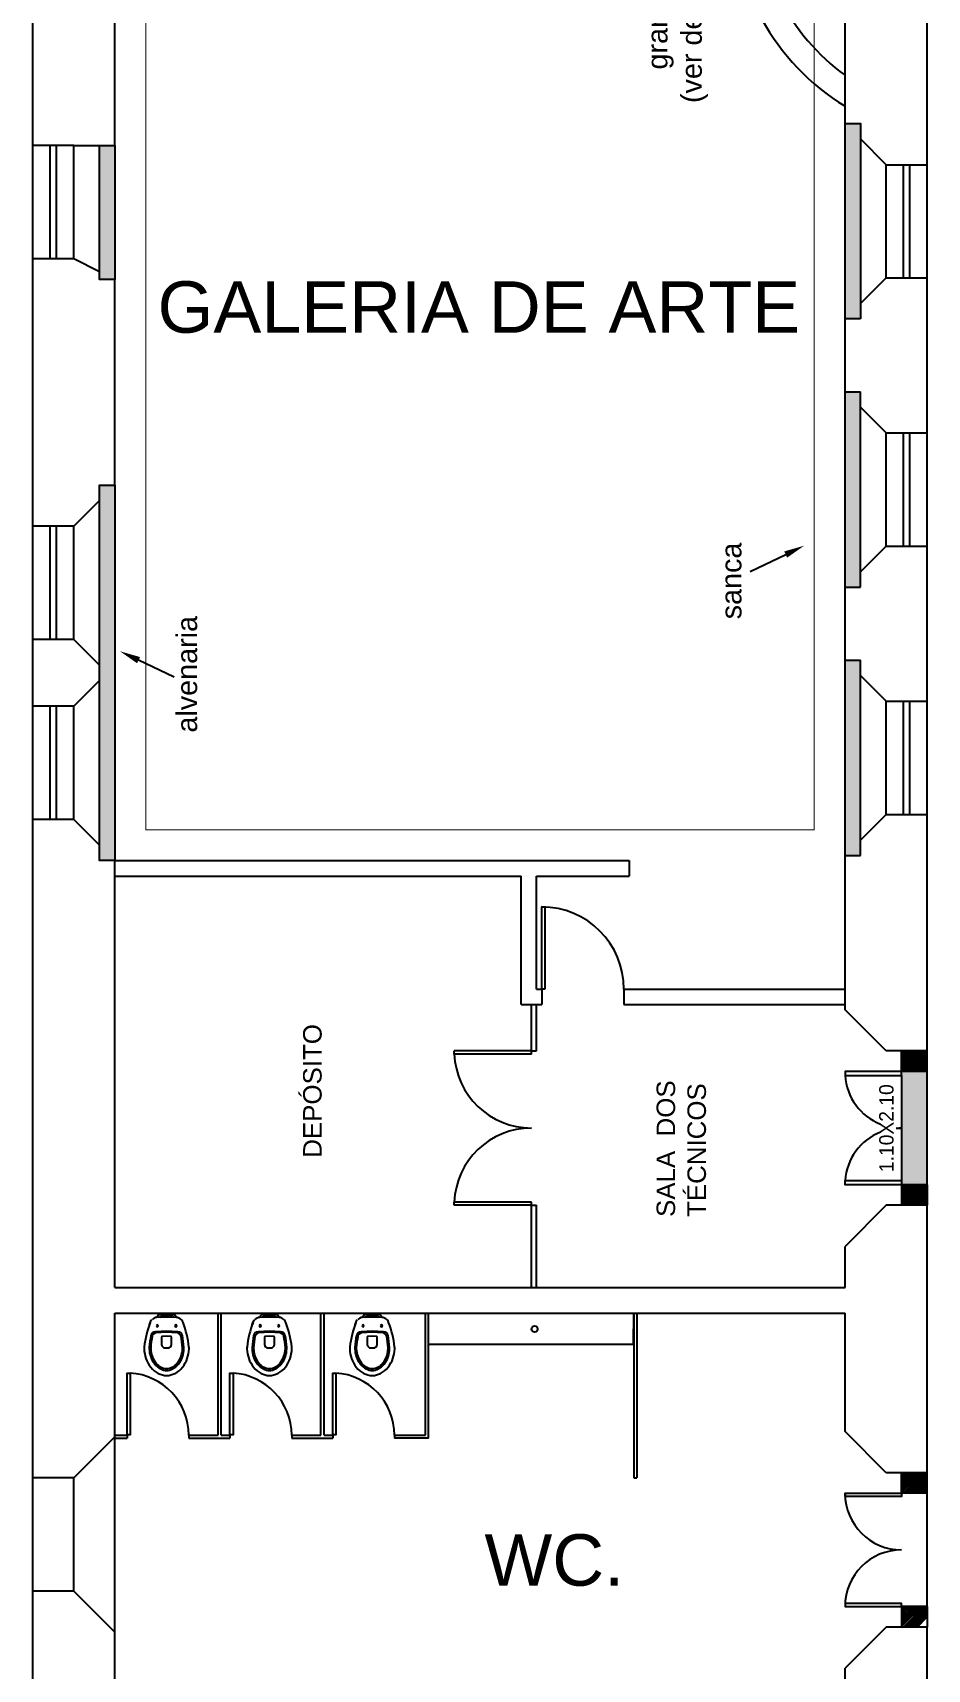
# Model space of a CAD drawing. Extents: x 346 to 515, y 162 to 297.
# Drawn here: x 414.89 to 423.59, y 244.94 to 260.85 of the extents above; entities that cross this region are included whole.
import ezdxf

# ---------------------------------------------------------------- set-up
doc = ezdxf.new("R2010")
doc.units = 0
doc.header["$LTSCALE"] = 35
doc.linetypes.add('ACAD_ISO03W100', pattern=[30, 12, -18])
for name, color, linetype in [('JANELAS', 5, 'CONTINUOUS'), ('L_DECA', 7, 'CONTINUOUS'), ('LPISO', 234, 'CONTINUOUS'), ('MADEIRA', 244, 'CONTINUOUS'), ('PAREDECORTE', 7, 'CONTINUOUS'), ('PAREDEVISTA', 1, 'CONTINUOUS'), ('TEXTO', 2, 'CONTINUOUS')]:
    doc.layers.add(name, color=color, linetype=linetype)
doc.styles.add('ARIAL', font='arial.ttf')

# ---------------------------------------------------------------- blocks, each defined once
blk = doc.blocks.new('VIL07')
at = {"layer": 'L_DECA'}
blk.add_line((4.9, -5), (-4.9, -5), dxfattribs=at)
at = {"layer": 'L_DECA', "color": 1}
blk.add_line((3.5, -6.4), (-3.5, -6.4), dxfattribs=at)
at = {"layer": 'L_DECA'}
blk.add_lwpolyline([(13.3, -11.6, -0.064022), (18.1, -31.4, -0.039411), (18.2, -33, -0.067759), (16.8, -40.6, -0.088609), (12.9, -47.8, -0.105087), (6.7, -52.8, -0.120693), (0, -54.5, -0.120693), (-6.7, -52.8, -0.105087), (-12.9, -47.8, -0.088609), (-16.8, -40.6, -0.067759), (-18.2, -33, -0.039411), (-18.1, -31.4, -0.063784), (-13.3, -11.6, -0.009913), (-13.3, -11.5, -0.0153), (-12.8, -10.4, -0.095618), (-11.8, -9.2, -0.162567), (-7.8, -7.4, -0.015515), (0, -7.2, -0.015515), (7.8, -7.4, -0.162567), (11.8, -9.2, -0.162567)], format="xyb", dxfattribs=at)
at = {"layer": 'L_DECA', "color": 1}
for points in [[(0, -18.6), (9.1, -19, -0.340362), (12.8, -22.2, -0.020417), (14, -31.8, -0.039411), (14.1, -32.8, -0.067759), (12.9, -39.3, -0.088609), (9.7, -45.2, -0.105087), (4.8, -49.2, -0.120693), (0, -50.4, -0.120693), (-4.8, -49.2, -0.105087), (-9.7, -45.2, -0.088609), (-12.9, -39.3, -0.067759), (-14.1, -32.8, -0.039411), (-14, -31.8, -0.020417), (-12.8, -22.2, -0.340362), (-9.1, -19), (0, -18.6)], [(-8.7, -44.5, 0.105087), (-4.3, -48.1, -0.105087), (-8.7, -44.5, -0.088609), (-11.7, -38.9, -0.067759), (-12.9, -32.7, -0.039411), (-12.9, -32, -0.019422), (-11.7, -22.7, -0.035879), (-11.6, -22.4, -0.237795), (-9, -20, -0.059779), (-8.5, -19.9), (0, -19.5), (8.5, -19.9, -0.059779), (9, -20, -0.237795), (11.6, -22.4, -0.035879), (11.7, -22.7, -0.019422), (12.9, -32, -0.039411), (12.9, -32.7, -0.067759), (11.7, -38.9, -0.088609), (8.7, -44.5, -0.105087), (4.3, -48.1, 0.105087), (8.7, -44.5)]]:
    blk.add_lwpolyline(points, format="xyb", dxfattribs=at)
blk.add_lwpolyline([(4, -23.4), (4, -29.2, -0.414214), (1, -32.2), (0, -32.2), (-1, -32.2, -0.414214), (-4, -29.2), (-4, -23.4, -0.399656), (-3.4, -22.8), (0, -22.6), (3.4, -22.8, -0.399656)], format="xyb", close=True, dxfattribs=at)
for centre in [(-7.5, -14.2), (7.5, -14.2)]:
    blk.add_circle(centre, 0.75, dxfattribs=at)
at = {"layer": 'L_DECA'}
for centre, radius, start, end in [((-4.9, -8), 3, 90, 169.4161), ((4.9, -8), 3, 10.5839, 90), ((9.2, -12.2), 4, 26.6883, 48.536), ((-5.1, -19.4), 20, 17.664, 26.6883)]:
    blk.add_arc(centre, radius, start, end, dxfattribs=at)
at = {"layer": 'L_DECA', "color": 1}
for centre, radius, start, end in [((-3.2, -9.4), 3, 94.9648, 136.3109), ((3.2, -9.4), 3, 43.6891, 85.0352), ((0, -39.9), 9.29, 242.4723, 270), ((0, -39.9), 9.29, 270, 297.5277)]:
    blk.add_arc(centre, radius, start, end, dxfattribs=at)

msp = doc.modelspace()

# ---------------------------------------------------------------- hatches: boundary and pattern name
at = {"layer": 'LPISO'}
msp.add_hatch(color=256, dxfattribs=at).paths.add_polyline_path([(423.58714, 250.75324), (423.33714, 250.75324), (423.33714, 250.71324), (423.33714, 249.69324), (423.33714, 249.65324), (423.58714, 249.65324)])
at = {"layer": 'PAREDEVISTA'}
h = msp.add_hatch(color=256, dxfattribs=at)
h.paths.add_polyline_path([(422.78714, 259.96824), (422.78714, 259.38665), (422.93714, 259.38665), (422.93714, 259.96824)])
h.paths.add_polyline_path([(422.78714, 259.38665), (422.78714, 258.06824), (422.93714, 258.06824), (422.93714, 259.38665)])
h = msp.add_hatch(color=256, dxfattribs=at)
h.paths.add_polyline_path([(415.53714, 259.75324), (415.53714, 259.38665), (415.68714, 259.38665), (415.68714, 259.75324)])
h.paths.add_polyline_path([(415.53714, 259.38665), (415.53714, 258.45324), (415.68714, 258.45324), (415.68714, 259.38665)])
for points in [[(422.93714, 257.36074), (422.78714, 257.36074), (422.78714, 255.46074), (422.93714, 255.46074)], [(415.68714, 256.45324), (415.53714, 256.45324), (415.53714, 252.80324), (415.68714, 252.80324)], [(422.78714, 252.85324), (422.93714, 252.85324), (422.93714, 254.75324), (422.78714, 254.75324)]]:
    msp.add_hatch(color=256, dxfattribs=at).paths.add_polyline_path(points)

# ---------------------------------------------------------------- linework, layer by layer
at = {"layer": 'JANELAS'}
for p, q in [((414.88714, 258.65324), (414.88714, 259.75324)), ((415.05714, 258.65324), (415.05714, 259.75324)), ((415.11714, 258.65324), (415.11714, 259.75324)), ((415.28714, 258.65324), (415.28714, 259.75324)), ((423.18714, 258.46824), (423.18714, 259.56824)), ((423.35714, 258.46824), (423.35714, 259.56824)), ((423.41714, 258.46824), (423.41714, 259.56824)), ((423.58714, 258.46824), (423.58714, 259.56824)), ((423.18714, 255.86074), (423.18714, 256.96074)), ((423.35714, 255.86074), (423.35714, 256.96074)), ((423.41714, 255.86074), (423.41714, 256.96074)), ((423.58714, 255.86074), (423.58714, 256.96074)), ((414.88714, 254.95324), (414.88714, 256.05324)), ((415.05714, 254.95324), (415.05714, 256.05324)), ((415.11714, 254.95324), (415.11714, 256.05324)), ((415.28714, 254.95324), (415.28714, 256.05324)), ((421.86379, 255.61337), (422.21003, 255.77862)), ((416.2628, 254.58672), (415.91656, 254.75198)), ((415.28714, 254.30324), (414.88714, 254.30324)), ((414.88714, 253.20324), (414.88714, 254.30324)), ((415.05714, 253.20324), (415.05714, 254.30324)), ((415.11714, 253.20324), (415.11714, 254.30324)), ((415.28714, 253.20324), (415.28714, 254.30324)), ((423.18714, 253.25324), (423.18714, 254.35324)), ((423.35714, 253.25324), (423.35714, 254.35324)), ((423.41714, 253.25324), (423.41714, 254.35324)), ((423.58714, 253.25324), (423.58714, 254.35324)), ((415.28714, 253.20324), (414.88714, 253.20324)), ((419.73714, 250.95324), (419.73714, 251.40324)), ((419.78714, 250.95324), (419.78714, 251.40324)), ((419.73714, 250.95324), (418.98714, 250.95324)), ((418.98714, 250.92324), (418.98714, 250.95324)), ((419.73714, 250.92324), (418.98714, 250.92324)), ((419.73714, 250.95324), (419.78714, 250.95324)), ((419.73714, 250.92324), (419.73714, 250.95324)), ((423.58714, 249.65324), (423.58714, 250.75324)), ((419.73714, 249.48324), (418.98714, 249.48324)), ((418.98714, 249.45324), (418.98714, 249.48324)), ((419.73714, 249.45324), (418.98714, 249.45324)), ((419.73714, 249.45324), (419.73714, 249.48324)), ((419.73714, 249.45324), (419.78714, 249.45324)), ((419.73714, 248.65324), (419.73714, 249.45324)), ((419.78714, 248.65324), (419.78714, 249.45324)), ((423.33714, 249.48324), (423.33714, 249.45324)), ((420.73008, 248.10324), (420.73216, 248.40324)), ((418.73003, 248.10324), (420.73008, 248.10324)), ((415.68714, 245.30324), (415.68714, 247.20324)), ((414.88714, 245.70324), (414.88714, 246.80324)), ((415.28714, 245.70324), (415.28714, 246.80324)), ((423.58714, 245.55324), (423.58714, 246.65324))]:
    msp.add_line(p, q, dxfattribs=at)
at = {"layer": 'JANELAS', "linetype": 'ACAD_ISO03W100', "const_width": 0.01}
msp.add_lwpolyline([(422.48714, 253.10324), (422.48714, 270.33324), (415.98714, 270.33324), (415.98714, 253.10324)], close=True, dxfattribs=at)
at = {"layer": 'JANELAS'}
for points in [[(419.86714, 251.55324), (419.83714, 251.55324), (419.83714, 252.35324), (419.86714, 252.35324)], [(423.33714, 250.71324), (423.33714, 250.75324), (422.78714, 250.75324), (422.78714, 250.71324)], [(423.33714, 249.69324), (423.33714, 249.65324), (422.78714, 249.65324), (422.78714, 249.69324)]]:
    msp.add_lwpolyline(points, close=True, dxfattribs=at)
for points in [[(423.33714, 246.65324), (423.33714, 246.62324), (422.78714, 246.62324), (422.78714, 246.65324), (423.33714, 246.65324)], [(423.33714, 245.55324), (423.33714, 245.58324), (422.78714, 245.58324), (422.78714, 245.55324), (423.33714, 245.55324)]]:
    msp.add_lwpolyline(points, dxfattribs=at)
msp.add_circle((419.76813, 248.25036), 0.02945, dxfattribs=at)
for centre, radius, start, end in [((419.83714, 251.55324), 0.8, 0, 90), ((419.73714, 250.95444), 0.7506, 182.29061, 270), ((423.33714, 250.75324), 0.55145, 184.159642, 248.08342), ((419.73714, 249.45324), 0.7506, 90, 177.70939), ((423.33192, 249.65574), 0.54607, 111.553964, 176.062571), ((423.33714, 250.75324), 0.55145, 264.471287, 270), ((423.33192, 249.65574), 0.54607, 89.452325, 95.033362), ((423.33714, 246.65324), 0.55, 180, 270), ((423.33714, 245.55324), 0.55, 90, 180)]:
    msp.add_arc(centre, radius, start, end, dxfattribs=at)
for points in [[(422.22438, 255.74854), (422.19567, 255.8087), (422.39052, 255.86477)], [(415.9022, 254.72189), (415.93092, 254.78206), (415.73607, 254.83812)]]:
    msp.add_solid(points, dxfattribs=at)
at = {"layer": 'LPISO'}
for p, q in [((423.51775, 250.95324), (423.33714, 250.77263)), ((423.4953, 250.95324), (423.33714, 250.79508)), ((423.47285, 250.95324), (423.33714, 250.81753)), ((423.4504, 250.95324), (423.33714, 250.83998)), ((423.43016, 250.95324), (423.33714, 250.86022)), ((423.40957, 250.95324), (423.33714, 250.88081)), ((423.38712, 250.95324), (423.33714, 250.90326)), ((423.36467, 250.95324), (423.33714, 250.92571)), ((423.33714, 250.75324), (423.33714, 250.95324)), ((423.5402, 250.95324), (423.3402, 250.75324)), ((423.56265, 250.95324), (423.36265, 250.75324)), ((423.5851, 250.95324), (423.3851, 250.75324)), ((423.58714, 250.93282), (423.40755, 250.75324)), ((423.58714, 250.91037), (423.43, 250.75324)), ((423.58714, 250.88792), (423.45245, 250.75324)), ((423.58714, 250.75324), (423.58714, 250.95324)), ((423.58714, 250.75324), (423.33714, 250.75324)), ((423.58714, 250.86547), (423.4749, 250.75324)), ((423.58714, 250.84302), (423.49735, 250.75324)), ((423.58714, 250.82057), (423.5198, 250.75324)), ((423.58714, 250.79812), (423.54226, 250.75324)), ((423.58714, 250.77567), (423.56471, 250.75324)), ((423.58714, 249.65324), (423.58714, 250.75324)), ((423.33714, 250.71324), (423.33714, 249.69324)), ((423.33714, 249.65324), (423.33714, 249.45324)), ((423.58714, 249.65324), (423.33714, 249.65324)), ((423.51775, 249.45324), (423.33714, 249.63385)), ((423.4953, 249.45324), (423.33714, 249.6114)), ((423.5402, 249.45324), (423.3402, 249.65324)), ((423.56265, 249.45324), (423.36265, 249.65324)), ((423.5851, 249.45324), (423.3851, 249.65324)), ((423.58714, 249.47365), (423.40755, 249.65324)), ((423.58714, 249.4961), (423.43, 249.65324)), ((423.58714, 249.51855), (423.45245, 249.65324)), ((423.58714, 249.541), (423.4749, 249.65324)), ((423.58714, 249.56345), (423.49735, 249.65324)), ((423.58714, 249.58591), (423.5198, 249.65324)), ((423.58714, 249.60836), (423.54226, 249.65324)), ((423.58714, 249.63081), (423.56471, 249.65324)), ((423.58714, 249.65324), (423.58714, 249.45324)), ((423.47285, 249.45324), (423.33714, 249.58895)), ((423.4504, 249.45324), (423.33714, 249.5665)), ((423.42795, 249.45324), (423.33714, 249.54405)), ((423.4055, 249.45324), (423.33714, 249.5216)), ((423.38304, 249.45324), (423.33714, 249.49915)), ((423.36059, 249.45324), (423.33714, 249.47669)), ((423.33714, 246.65324), (423.33714, 246.85324)), ((423.33714, 246.84804), (423.53194, 246.65324)), ((423.33714, 246.82559), (423.50949, 246.65324)), ((423.33714, 246.80314), (423.48704, 246.65324)), ((423.33714, 246.78069), (423.46459, 246.65324)), ((423.33714, 246.75824), (423.44213, 246.65324)), ((423.35439, 246.85324), (423.55439, 246.65324)), ((423.37684, 246.85324), (423.57684, 246.65324)), ((423.39929, 246.85324), (423.58714, 246.66539)), ((423.42174, 246.85324), (423.58714, 246.68784)), ((423.44419, 246.85324), (423.58714, 246.71029)), ((423.46664, 246.85324), (423.58714, 246.73274)), ((423.48909, 246.85324), (423.58714, 246.75519)), ((423.51154, 246.85324), (423.58714, 246.77764)), ((423.53399, 246.85324), (423.58714, 246.80009)), ((423.55644, 246.85324), (423.58714, 246.82254)), ((423.58714, 246.65324), (423.58714, 246.85324)), ((423.33714, 246.73578), (423.41968, 246.65324)), ((423.33714, 246.71333), (423.39723, 246.65324)), ((423.33714, 246.69088), (423.37478, 246.65324)), ((423.33714, 246.66843), (423.35233, 246.65324)), ((423.58714, 246.65324), (423.33714, 246.65324)), ((423.58714, 245.55324), (423.33714, 245.55324)), ((423.33714, 245.35844), (423.53194, 245.55324)), ((423.33714, 245.51559), (423.37478, 245.55324)), ((423.33714, 245.49314), (423.39723, 245.55324)), ((423.33714, 245.47069), (423.41968, 245.55324)), ((423.33714, 245.44824), (423.44213, 245.55324)), ((423.33714, 245.42579), (423.46459, 245.55324)), ((423.33714, 245.40334), (423.48704, 245.55324)), ((423.33714, 245.38089), (423.50949, 245.55324)), ((423.33714, 245.55324), (423.33714, 245.35324)), ((423.33714, 245.53804), (423.35233, 245.55324)), ((423.35439, 245.35324), (423.55439, 245.55324)), ((423.37684, 245.35324), (423.57684, 245.55324)), ((423.39929, 245.35324), (423.58714, 245.54109)), ((423.42174, 245.35324), (423.58714, 245.51863)), ((423.44419, 245.35324), (423.58714, 245.49618)), ((423.46664, 245.35324), (423.58714, 245.47373)), ((423.58714, 245.55324), (423.58714, 245.35324)), ((423.48909, 245.35324), (423.58714, 245.45128))]:
    msp.add_line(p, q, dxfattribs=at)
for radius, start, end in [(2.33014, 121.713566, 238.286434), (2.08014, 126.075503, 233.924497)]:
    msp.add_arc((424.01203, 262.11824), radius, start, end, dxfattribs=at)
at = {"layer": 'MADEIRA'}
for p, q in [((416.69074, 247.21824), (416.69074, 248.40324)), ((416.72074, 247.21824), (416.72074, 248.40324)), ((417.69074, 247.21824), (417.69074, 248.40324)), ((417.72074, 247.21824), (417.72074, 248.40324)), ((418.70574, 247.21824), (418.70574, 248.40324)), ((418.73574, 247.18824), (418.73574, 248.40324)), ((420.73216, 248.40324), (420.73216, 246.80324)), ((420.76216, 248.40324), (420.76216, 246.80324)), ((415.69074, 247.21824), (415.80574, 247.21824)), ((415.80574, 247.21824), (415.80574, 247.18824)), ((416.40574, 247.21824), (416.69074, 247.21824)), ((416.40574, 247.21824), (416.40574, 247.18824)), ((416.72074, 247.21824), (416.80574, 247.21824)), ((416.80574, 247.21824), (416.80574, 247.18824)), ((417.40574, 247.21824), (417.40574, 247.18824)), ((417.40574, 247.21824), (417.69074, 247.21824)), ((417.72074, 247.21824), (417.80574, 247.21824)), ((417.80574, 247.21824), (417.80574, 247.18824)), ((418.40574, 247.21824), (418.40574, 247.18824)), ((418.40574, 247.21824), (418.70574, 247.21824)), ((415.69074, 247.18824), (415.80574, 247.18824)), ((416.40574, 247.18824), (416.40574, 247.18824)), ((416.40574, 247.18824), (416.80574, 247.18824)), ((417.40574, 247.18824), (417.40574, 247.18824)), ((417.40574, 247.18824), (417.80574, 247.18824)), ((418.40574, 247.18824), (418.40574, 247.18824)), ((418.73574, 247.18824), (418.40574, 247.18824)), ((420.73216, 246.80324), (420.76216, 246.80324))]:
    msp.add_line(p, q, dxfattribs=at)
for points in [[(415.80574, 247.22206), (415.80574, 247.82206), (415.83574, 247.82206), (415.83574, 247.22206), (415.80574, 247.22206)], [(416.80574, 247.22206), (416.80574, 247.82206), (416.83574, 247.82206), (416.83574, 247.22206), (416.80574, 247.22206)], [(417.80574, 247.22206), (417.80574, 247.82206), (417.83574, 247.82206), (417.83574, 247.22206), (417.80574, 247.22206)]]:
    msp.add_lwpolyline(points, dxfattribs=at)
for centre in [(415.79715, 247.21468), (416.79715, 247.21468), (417.79715, 247.21468)]:
    msp.add_arc(centre, 0.6086, 0.335023, 86.364449, dxfattribs=at)
at = {"layer": 'PAREDECORTE'}
for p, q in [((414.88714, 259.75324), (414.88714, 262.15324)), ((415.68714, 259.75324), (415.68714, 261.75324)), ((423.58714, 259.56824), (423.58714, 261.36824)), ((422.78714, 259.96824), (422.78714, 260.96824)), ((423.18714, 259.56824), (422.93714, 259.81824)), ((415.28714, 259.75324), (414.88714, 259.75324)), ((415.28714, 259.75324), (415.53714, 259.75324)), ((423.18714, 259.56824), (423.58714, 259.56824)), ((414.88714, 256.05324), (414.88714, 258.65324)), ((415.28714, 258.65324), (414.88714, 258.65324)), ((415.53714, 258.52824), (415.28714, 258.65324)), ((415.68714, 256.45324), (415.68714, 258.45324)), ((422.93714, 258.21824), (423.18714, 258.46824)), ((423.18714, 258.46824), (423.58714, 258.46824)), ((423.58714, 256.96074), (423.58714, 258.46824)), ((422.78714, 257.36074), (422.78714, 258.06824)), ((423.18714, 256.96074), (422.93714, 257.21074)), ((423.18714, 256.96074), (423.58714, 256.96074)), ((415.28714, 256.05324), (415.53714, 256.30324)), ((415.28714, 256.05324), (414.88714, 256.05324)), ((422.93714, 255.61074), (423.18714, 255.86074)), ((423.18714, 255.86074), (423.58714, 255.86074)), ((423.58714, 254.35324), (423.58714, 255.86074)), ((422.78714, 254.75324), (422.78714, 255.46074)), ((414.88714, 254.30324), (414.88714, 254.95324)), ((415.28714, 254.95324), (414.88714, 254.95324)), ((415.53714, 254.70324), (415.28714, 254.95324)), ((415.28714, 254.30324), (415.53714, 254.55324)), ((423.18714, 254.35324), (422.93714, 254.60324)), ((423.18714, 254.35324), (423.58714, 254.35324)), ((414.88714, 248.65324), (414.88714, 253.20324)), ((415.53714, 252.95324), (415.28714, 253.20324)), ((422.93714, 253.00324), (423.18714, 253.25324)), ((423.18714, 253.25324), (423.58714, 253.25324)), ((423.58714, 250.95324), (423.58714, 253.25324)), ((415.68714, 248.65324), (415.68714, 252.80324)), ((422.78714, 251.35324), (422.78714, 252.85324)), ((423.18714, 250.95324), (422.78714, 251.35324)), ((423.58714, 250.95324), (423.18714, 250.95324)), ((423.18714, 249.45324), (422.78714, 249.05324)), ((423.58714, 249.45324), (423.18714, 249.45324)), ((423.58714, 248.65324), (423.58714, 249.45324)), ((422.78714, 248.65324), (422.78714, 249.05324)), ((414.88714, 246.80324), (414.88714, 248.65324)), ((415.68714, 248.65324), (422.78714, 248.65324)), ((423.58714, 246.85324), (423.58714, 248.65324)), ((415.68714, 248.40324), (422.78714, 248.40324)), ((415.68714, 247.20324), (415.68714, 248.40324)), ((422.78714, 247.25324), (422.78714, 248.40324)), ((423.18714, 246.85324), (422.78714, 247.25324)), ((415.28714, 246.80324), (415.68714, 247.20324)), ((415.28714, 246.80324), (414.88714, 246.80324)), ((423.58714, 246.85324), (423.18714, 246.85324)), ((414.88714, 242.55324), (414.88714, 245.70324)), ((415.28714, 245.70324), (414.88714, 245.70324)), ((415.68714, 245.30324), (415.28714, 245.70324)), ((423.18714, 245.35324), (422.78714, 244.95324)), ((423.58714, 245.35324), (423.18714, 245.35324)), ((423.58714, 242.00324), (423.58714, 245.35324)), ((415.68714, 243.80324), (415.68714, 245.30324)), ((422.78714, 243.80324), (422.78714, 244.95324))]:
    msp.add_line(p, q, dxfattribs=at)
at = {"layer": 'PAREDEVISTA'}
for p, q in [((422.78714, 257.36074), (422.93714, 257.36074)), ((422.78714, 255.46074), (422.78714, 257.36074)), ((422.93714, 255.46074), (422.93714, 257.36074)), ((422.78714, 255.46074), (422.93714, 255.46074)), ((422.78714, 254.75324), (422.93714, 254.75324)), ((422.78714, 252.85324), (422.78714, 254.75324)), ((422.93714, 252.85324), (422.93714, 254.75324)), ((415.68714, 252.80324), (420.68714, 252.80324)), ((420.68714, 252.80324), (420.68714, 252.65324)), ((422.78714, 252.85324), (422.93714, 252.85324)), ((415.68714, 252.65324), (419.63714, 252.65324)), ((419.63714, 251.40324), (419.63714, 252.65324)), ((419.78714, 252.65324), (420.68714, 252.65324)), ((419.78714, 251.55324), (419.78714, 252.65324)), ((419.78714, 251.55324), (419.83714, 251.55324)), ((419.83714, 251.55324), (419.83714, 251.40324)), ((420.63714, 251.55324), (420.63714, 251.40324)), ((420.63714, 251.55324), (422.78714, 251.55324)), ((419.63714, 251.40324), (419.83714, 251.40324)), ((420.63714, 251.40324), (422.78714, 251.40324))]:
    msp.add_line(p, q, dxfattribs=at)
for points in [[(422.93714, 258.06824), (422.78714, 258.06824), (422.78714, 259.96824), (422.93714, 259.96824)], [(415.68714, 258.45324), (415.53714, 258.45324), (415.53714, 259.75324), (415.68714, 259.75324)], [(415.68714, 252.80324), (415.53714, 252.80324), (415.53714, 256.45324), (415.68714, 256.45324)]]:
    msp.add_lwpolyline(points, close=True, dxfattribs=at)

# ---------------------------------------------------------------- block references
at = {"layer": 'MADEIRA', "xscale": -0.012, "yscale": 0.012, "zscale": 0.012, "rotation": 359.9999999999947}
for p in [(416.18916, 248.45241), (417.18916, 248.45241), (418.18916, 248.45241)]:
    msp.add_blockref('VIL07', p, dxfattribs=at)

# ---------------------------------------------------------------- texts
at = {"layer": 'JANELAS'}
msp.add_text('1.10X2.10', height=0.14, rotation=90, dxfattribs=at).set_placement((423.25917, 249.77574))
at = {"layer": 'TEXTO', "style": 'ARIAL'}
for s, p in [('GALERIA DE ARTE', (416.10134, 257.93482)), ('WC.', (419.28082, 245.75503))]:
    msp.add_text(s, height=0.5, dxfattribs=at).set_placement(p)
msp.add_text('DEPÓSITO', height=0.18, rotation=90, dxfattribs=at).set_placement((417.6969, 249.91505))
at = {"layer": 'TEXTO', "rotation": 90, "style": 'ARIAL'}
for s, insert, char_height, width, attachment_point in [('granito\\P(ver det. 02) ', (420.86053, 260.92051), 0.2, 1.50814, 2), ('sanca', (421.57947, 255.14909), 0.2, 1.5428, 1), ('alvenaria', (416.28608, 254.04783), 0.2, 1.0229, 1), ('SALA  DOS TÉCNICOS', (420.95449, 249.33967), 0.18, 1.6802, 1)]:
    msp.add_mtext(s, dxfattribs=dict(at, insert=insert, char_height=char_height, width=width, attachment_point=attachment_point))

doc.saveas('drawing.dxf')
